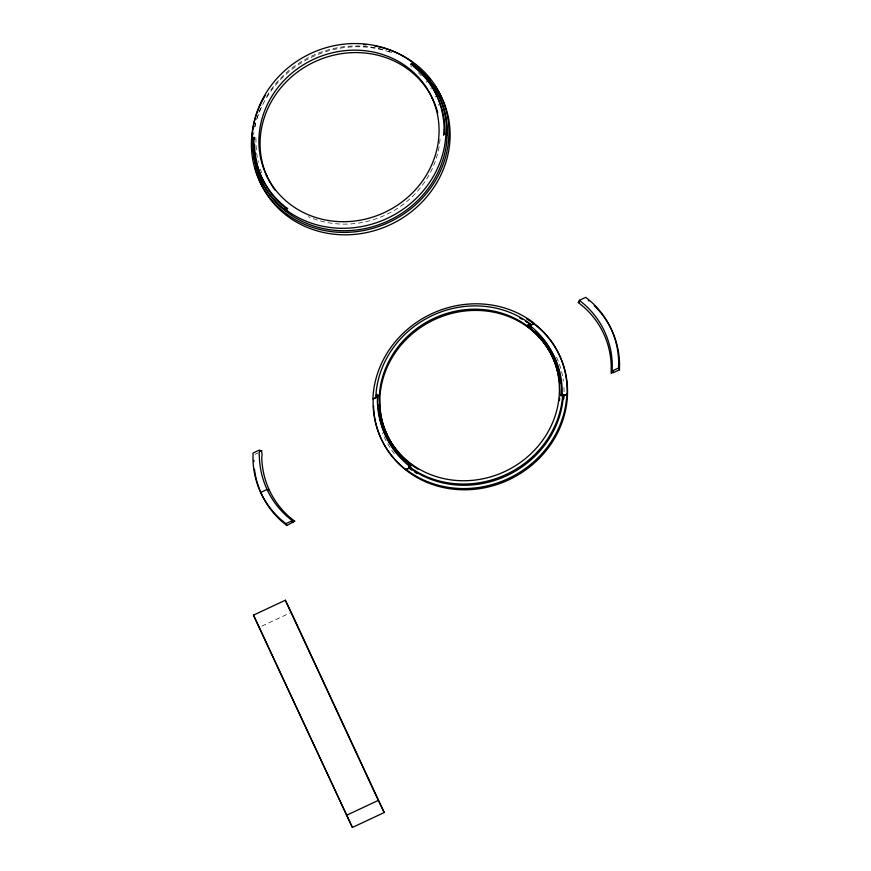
<?xml version="1.0" encoding="UTF-8"?>
<svg xmlns="http://www.w3.org/2000/svg" width="871" height="871" viewBox="0 0 871 871"><rect width="100%" height="100%" fill="white"/><g stroke="black" fill="none" stroke-linecap="round" stroke-linejoin="round"><path stroke-width="0.65" stroke-dasharray="4.36 3.27" d="M255.9 137.858L256.063 144.891A94.917 87.633 -26 0 0 258.36 162.3M255.007 454.346L258.197 452.855M261.844 626.14L290.021 612.955M410.949 66.403L411.689 66.98M440.029 139.099A91.411 84.389 -26 0 1 308.301 216.672M253.624 134.874A98.434 90.878 -26 0 1 253.951 132.185M254.811 126.992A98.434 90.878 -26 0 1 262.029 105.075M266.678 96.376A98.434 90.878 -26 0 1 382.609 49.527M388.455 51.345A98.434 90.878 -26 0 1 391.885 52.619M254.8 126.828A100.198 92.5 -26 0 1 255.671 123.247M257.054 118.51A100.198 92.5 -26 0 1 391.493 52.641M435.152 96.071A94.917 87.633 -26 0 1 435.576 96.975M438.592 104.411A94.917 87.633 -26 0 1 438.919 105.358M261.67 172.828A94.917 87.633 -26 0 1 260.298 169.05M418.309 72.739A94.917 87.633 -26 0 1 421.303 75.799M426.137 81.482A94.917 87.633 -26 0 1 426.79 82.331M430.797 88.167A94.917 87.633 -26 0 1 431.33 89.027M556.471 357.164A94.917 87.633 -26 0 1 563.395 381.193M563.951 387.475A94.917 87.633 -26 0 1 564.06 392.549M394.334 453.606A94.917 87.633 -26 0 1 382.554 433.029"/><path stroke-width="1.31" d="M445.07 134.395L445.07 129.333A96.681 89.256 -26 0 0 417.383 69.734M562.231 394.933L562.22 389.87A96.681 89.256 -26 0 0 535.349 331.002M613.162 371.514C610.462 376.25 611.322 368.596 611.246 366.212A94.917 87.633 -26 0 0 583.701 306.93L578.311 302.531L579.4 300.31L585.769 297.327L590.963 301.627A96.681 89.256 -26 0 1 618.65 361.215L618.584 367.976L619.477 369.805L613.108 372.777L612.215 370.959L612.28 364.198A96.681 89.256 -26 0 0 584.593 304.6L579.4 300.31M294.703 521.25L289.303 516.862A94.906 87.623 -26 0 1 261.768 457.58C263.271 449.218 258.121 447.117 259.362 456.796A96.67 89.245 -26 0 0 287.049 516.383L292.242 520.684L294.703 521.25L286.766 525.485L281.573 521.196A96.67 89.245 -26 0 1 254.463 469.219M619.477 369.805L619.542 363.044A96.681 89.256 -26 0 0 594.251 305.688M254.778 137.596L253.929 137.4L253.875 144.216A96.529 89.125 -26 0 0 281.507 203.727M378.297 395.151L377.459 394.955L377.393 401.771A96.529 89.125 -26 0 0 405.026 461.271L411.112 465.8M443.589 135.343L444.09 127.645A96.529 89.125 -26 0 0 416.447 68.134L411.21 63.812L410.709 64.824M560.739 395.88L561.24 388.172A96.529 89.125 -26 0 0 533.596 328.672L528.359 324.339L527.989 325.101M379.277 395.38L379.582 402.446A94.917 87.633 -26 0 0 400.704 455.381M559.585 381.041A94.917 87.633 -26 0 0 532.758 330.773L527.358 326.375L527.859 325.362M611.126 373.18L612.215 370.959L618.584 367.976M260.908 451.385L261.888 450.601M378.428 396.49L379.212 395.87M287.43 209.824L285.666 210.651A98.434 90.878 -26 0 1 252.851 140.002L252.013 138.304L253.929 137.4M411.21 63.812L413.126 62.908L413.954 64.617A98.434 90.878 -26 0 1 446.779 135.266L445.941 133.557L444.025 134.461M412.19 65.445L413.954 64.617M285.666 210.651L284.839 208.942L287.735 208.278M259.427 450.035L253.058 453.018L252.993 459.768A96.67 89.245 -26 0 0 280.68 519.366L285.873 523.667L286.766 525.485M410.949 467.379L406.006 469.698A98.434 90.878 -26 0 1 373.18 399.049L376.479 396.904L375.891 395.684L377.459 394.955M528.359 324.339L529.916 323.609L530.515 324.818L534.293 323.653A98.434 90.878 -26 0 1 567.108 394.302L562.165 396.621M373.18 399.049L377.143 397.198M534.293 323.653L529.1 326.026M285.873 523.667L292.242 520.684L293.135 522.513L292.133 521.729M567.108 394.302L563.33 395.467A94.917 87.633 -26 0 1 506.824 475.664A94.917 87.633 -26 0 1 409.305 467.553L408.706 466.333L410.274 465.604M561.174 394.988L562.742 394.258L563.33 395.467M406.006 469.698L409.305 467.553M253.472 615.133L285.318 600.239L291.241 612.378L384.231 812.545L352.385 827.45L253.472 615.133L352.385 827.45M346.462 815.31L378.308 800.405L384.231 812.545M579.422 302.313L578.311 302.531M527.358 326.375L528.229 326.2M269.335 490.123L267.059 489.469L260.69 492.442L261.583 494.271M286.755 208.049L281.507 203.716M529.677 326.233L528.512 324.273M530.014 326.494L530.679 327.017M413.192 66.218L413.856 66.74M409.947 466.606L405.755 463.078A96.681 89.256 -26 0 1 378.112 404.58M286.102 208.79L282.237 205.534A96.681 89.256 -26 0 1 254.55 145.936L254.517 144.248M588.317 300.451L588.97 300.985M531.005 327.278L531.658 327.801M414.182 67.013L414.836 67.546M415.162 67.807L416.763 69.179M431.766 97.193A91.411 84.389 -26 0 1 338.373 221.582A91.411 84.389 -26 0 1 276.793 89.016A91.411 84.389 -26 0 1 431.766 97.193L432.952 99.621M552.105 356.228A91.411 84.389 -26 0 1 458.712 480.618A91.411 84.389 -26 0 1 397.132 348.062A91.411 84.389 -26 0 1 552.105 356.228L552.693 357.448M253.777 137.476L254.615 139.175M266.188 174.668L267.375 177.096M386.528 433.714L387.116 434.923M285.318 600.239L378.308 800.405M253.886 461.597L253.864 460.334M275.225 190.379A91.411 84.389 -26 0 1 313.974 62.124A91.411 84.389 -26 0 1 437.721 112.914M412.843 64.225A98.434 90.878 -26 0 1 393.474 218.273A98.434 90.878 -26 0 1 253.287 149.387M374.661 45.978A100.198 92.5 -26 0 1 443.099 164.554A100.198 92.5 -26 0 1 308.094 225.785A100.198 92.5 -26 0 1 265.187 95.625M363.479 44.573A100.198 92.5 -26 0 1 365.962 44.78M434.215 84.759A100.198 92.5 -26 0 1 389.718 224.958A100.198 92.5 -26 0 1 255.018 167.276M427.868 76.877A100.198 92.5 -26 0 1 430.372 79.762M445.941 133.557A98.434 90.878 -26 0 1 387.268 218.349A98.434 90.878 -26 0 1 284.839 208.942M252.013 138.304A98.434 90.878 -26 0 1 310.697 53.501A98.434 90.878 -26 0 1 413.126 62.908M564.005 395.096A94.917 87.633 -26 0 1 563.766 398.907M417.035 473.563A94.917 87.633 -26 0 1 414.868 472.213M411.689 470.068A94.917 87.633 -26 0 1 408.63 467.792M526.498 318.753A98.434 90.878 -26 0 1 516.351 475.914A98.434 90.878 -26 0 1 373.507 405.853M417.906 469.219A91.411 84.389 -26 0 1 425.124 324.578A91.411 84.389 -26 0 1 559.683 383.556M559.672 398.167A91.411 84.389 -26 0 1 559.411 400.671M406.779 461.423A94.917 87.633 -26 0 1 405.984 460.694M562.742 394.258A94.917 87.633 -26 0 1 506.236 474.445A94.917 87.633 -26 0 1 408.706 466.333M375.891 395.684A94.917 87.633 -26 0 1 432.397 315.487A94.917 87.633 -26 0 1 529.916 323.609M376.479 396.904A94.917 87.633 -26 0 1 376.664 394.378M519.802 317.991A94.917 87.633 -26 0 1 522.045 319.243M525.322 321.236A94.917 87.633 -26 0 1 527.434 322.629M566.869 393.812A98.434 90.878 -26 0 1 508.196 478.604A98.434 90.878 -26 0 1 405.766 469.208M372.94 398.559A98.434 90.878 -26 0 1 431.624 313.767A98.434 90.878 -26 0 1 534.054 323.163"/></g></svg>
